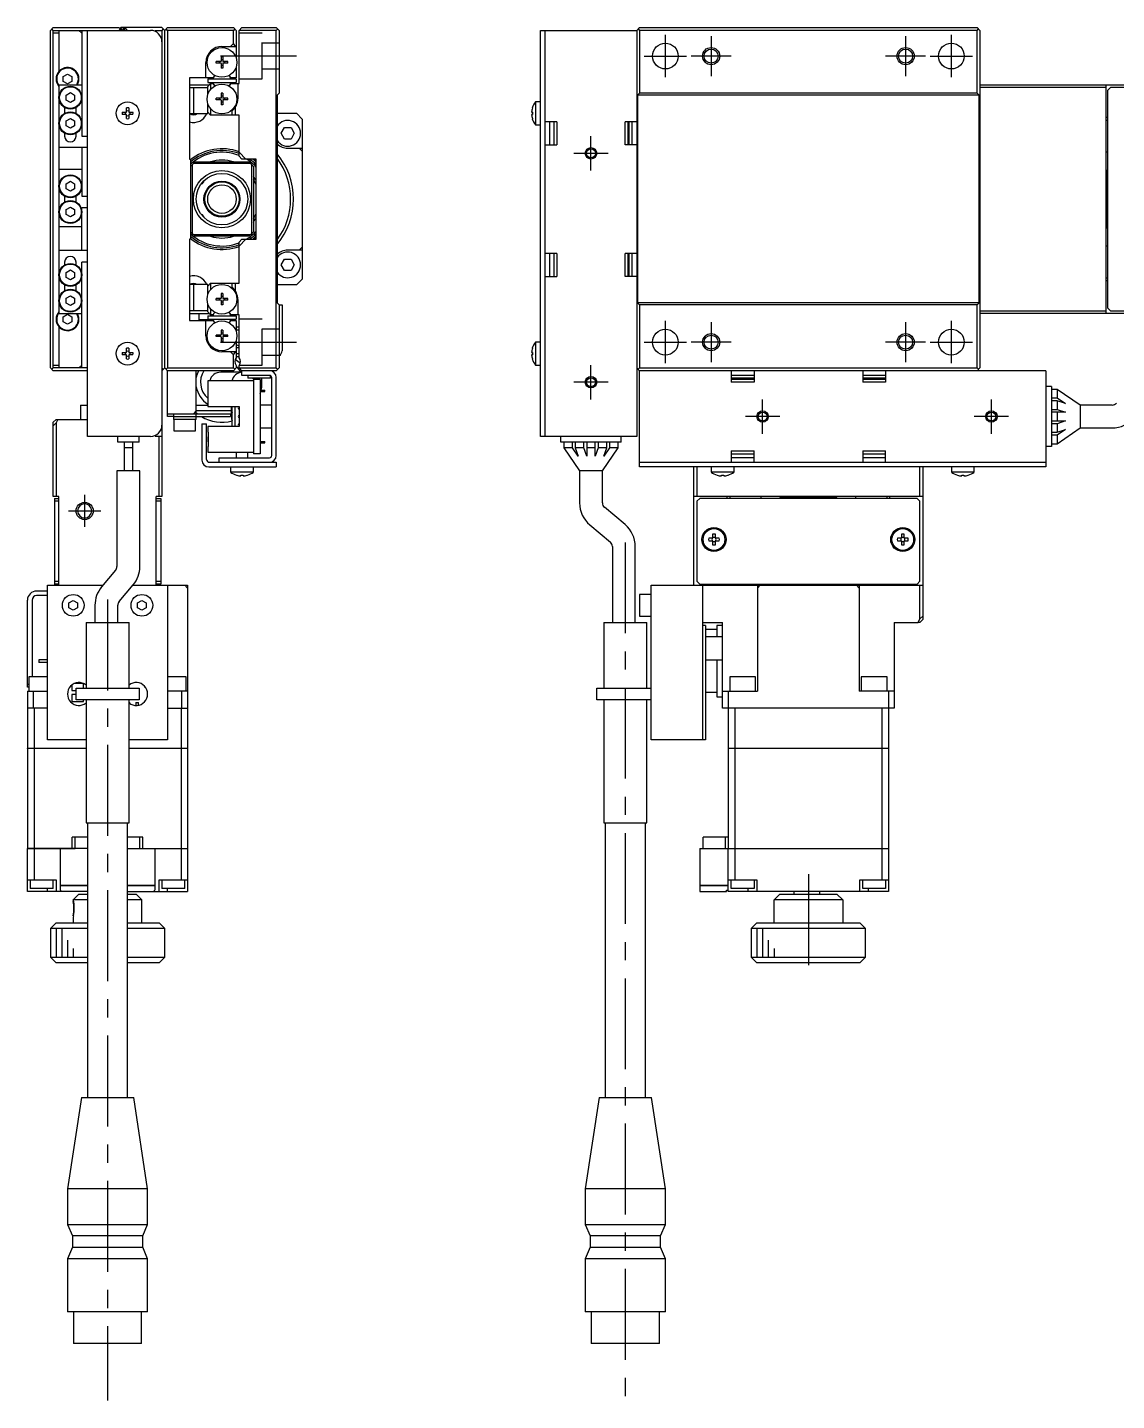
# Model space of a CAD drawing. Extents: x 0 to 729, y -8 to 401.
# Drawn here: x 385.6 to 576, y 80.5 to 320.5 of the extents above; entities that cross this region are included whole.
import ezdxf

# ---------------------------------------------------------------- set-up
doc = ezdxf.new("R2010")
doc.units = 0
doc.header["$LTSCALE"] = 0.5
doc.linetypes.add('CENTER', pattern=[50.8, 31.75, -6.35, 6.35, -6.35])
doc.linetypes.add('DASHED', pattern=[19.05, 12.7, -6.35])
for name, color, linetype in [('MSM_CENTER', 1, 'CENTER'), ('MSM_CONTINUOUS', 7, 'CONTINUOUS'), ('MSM_DASHED', 4, 'DASHED'), ('MSM_NARROW', 5, 'CONTINUOUS')]:
    doc.layers.add(name, color=color, linetype=linetype)

msp = doc.modelspace()

# ---------------------------------------------------------------- linework, layer by layer
at = {"layer": 'MSM_CENTER'}
for p, q in [((497.14, 311.81), (497.14, 319.21)), ((547.14, 311.81), (547.14, 319.21)), ((505.14, 319.01), (505.14, 312.01)), ((539.14, 319.01), (539.14, 312.01)), ((432.68, 315.51), (419.38, 315.51)), ((493.44, 315.51), (500.84, 315.51)), ((508.64, 315.51), (501.64, 315.51)), ((542.64, 315.51), (535.64, 315.51)), ((543.44, 315.51), (550.84, 315.51)), ((484.14, 295.51), (484.14, 301.51)), ((487.14, 298.51), (481.14, 298.51)), ((416.07, 293.26), (416.07, 293.26)), ((497.14, 261.81), (497.14, 269.21)), ((505.14, 269.01), (505.14, 262.01)), ((539.14, 269.01), (539.14, 262.01)), ((547.14, 261.81), (547.14, 269.21)), ((419.38, 265.51), (432.68, 265.51)), ((493.44, 265.51), (500.84, 265.51)), ((508.64, 265.51), (501.64, 265.51)), ((542.64, 265.51), (535.64, 265.51)), ((543.44, 265.51), (550.84, 265.51)), ((484.14, 255.51), (484.14, 261.51)), ((487.14, 258.51), (481.14, 258.51)), ((514.14, 249.51), (514.14, 255.51)), ((554.14, 249.51), (554.14, 255.51)), ((517.14, 252.51), (511.14, 252.51)), ((557.14, 252.51), (551.14, 252.51)), ((395.63, 233.21), (395.63, 238.81)), ((392.83, 236.01), (398.43, 236.01)), ((490.14, 230.51), (490.14, 80.51)), ((399.63, 220.51), (399.63, 80.51)), ((522.14, 172.51), (522.14, 154.51)), ((393.63, 168.01), (393.63, 168.01))]:
    msp.add_line(p, q, dxfattribs=at)
at = {"layer": 'MSM_CONTINUOUS'}
for p, q in [((390.13, 320.51), (389.63, 320.01)), ((389.63, 261.01), (389.63, 320.01)), ((390.13, 320.01), (389.88, 320.26)), ((390.13, 320.51), (401.63, 320.51)), ((390.13, 261.01), (390.13, 320.01)), ((390.13, 320.01), (407.13, 320.01)), ((391.13, 319.51), (390.13, 319.51)), ((391.13, 320.01), (391.13, 312.84)), ((394.63, 320.01), (395.13, 319.51)), ((395.13, 320.01), (395.13, 301.51)), ((396.13, 249.01), (396.13, 320.01)), ((401.63, 320.51), (402.13, 320.01)), ((401.88, 320.26), (401.63, 320.01)), ((401.73, 320.41), (401.93, 320.41)), ((401.83, 320.41), (401.93, 320.51)), ((409.13, 320.51), (401.93, 320.51)), ((402.23, 320.01), (402.23, 320.11)), ((402.4, 320.51), (402.4, 320.01)), ((403.13, 320.01), (402.63, 320.51)), ((402.63, 320.01), (402.63, 320.51)), ((407.93, 320.01), (409.13, 320.01)), ((409.13, 320.51), (409.63, 320.01)), ((409.38, 320.26), (409.13, 320.01)), ((409.13, 320.01), (409.13, 238.51)), ((409.63, 320.01), (410.13, 320.51)), ((409.63, 261.01), (409.63, 320.01)), ((410.13, 320.01), (409.88, 320.26)), ((410.13, 320.51), (421.63, 320.51)), ((410.13, 320.01), (410.13, 261.01)), ((421.63, 320.01), (410.13, 320.01)), ((421.63, 320.51), (422.13, 320.01)), ((421.88, 320.26), (421.63, 320.01)), ((421.63, 317.71), (421.63, 320.01)), ((422.13, 320.01), (422.13, 315.13)), ((422.63, 320.01), (423.13, 320.51)), ((422.63, 310.71), (422.63, 320.01)), ((429.13, 320.01), (422.63, 320.01)), ((423.13, 320.51), (429.13, 320.51)), ((429.13, 320.51), (429.63, 320.01)), ((429.38, 320.26), (429.13, 320.01)), ((429.13, 261.01), (429.13, 320.01)), ((429.63, 320.01), (429.63, 309.01)), ((475.34, 249.01), (475.34, 320.01)), ((475.34, 320.01), (492.14, 320.01)), ((476.14, 249.01), (476.14, 320.01)), ((492.64, 320.51), (492.14, 320.01)), ((492.14, 320.01), (492.14, 249.01)), ((492.39, 320.26), (492.64, 320.01)), ((492.64, 320.51), (551.64, 320.51)), ((492.64, 320.01), (492.64, 309.01)), ((551.64, 320.01), (492.64, 320.01)), ((552.14, 320.01), (551.64, 320.51)), ((551.64, 320.01), (551.89, 320.26)), ((551.64, 309.01), (551.64, 320.01)), ((552.14, 320.01), (552.14, 261.01)), ((419.63, 317.21), (422.13, 317.21)), ((421.63, 317.71), (421.13, 317.21)), ((421.98, 317.21), (421.63, 317.71)), ((416.83, 311.71), (416.83, 314.41)), ((419.42, 314.56), (418.63, 314.56)), ((418.63, 314.27), (418.63, 314.56)), ((419.16, 314.56), (419.16, 314.27)), ((419.77, 315.41), (419.48, 315.41)), ((419.48, 315.41), (419.48, 314.62)), ((419.77, 314.88), (419.48, 314.88)), ((419.77, 315.41), (419.77, 314.62)), ((420.63, 314.56), (419.83, 314.56)), ((420.1, 314.56), (420.1, 314.27)), ((420.63, 314.27), (420.63, 314.56)), ((391.88, 311.95), (392.63, 312.38)), ((392.63, 312.38), (393.38, 311.95)), ((418.25, 312.01), (418.08, 311.71)), ((419.42, 314.27), (418.63, 314.27)), ((419.48, 314.21), (419.48, 313.41)), ((419.48, 313.94), (419.77, 313.94)), ((419.77, 313.41), (419.48, 313.41)), ((419.77, 314.21), (419.77, 313.41)), ((420.63, 314.27), (419.83, 314.27)), ((421.18, 311.71), (421.01, 312.01)), ((422.13, 313.7), (422.13, 311.71)), ((391.13, 310.51), (391.13, 270.51)), ((391.13, 310.51), (395.13, 310.51)), ((391.88, 311.08), (391.88, 311.95)), ((392.63, 310.65), (391.88, 311.08)), ((393.38, 311.08), (392.63, 310.65)), ((393.38, 311.95), (393.38, 311.08)), ((418.08, 311.71), (413.93, 311.71)), ((413.93, 311.71), (413.93, 297.51)), ((413.93, 310.51), (417.43, 310.51)), ((417.13, 309.96), (413.93, 309.96)), ((414.63, 309.96), (414.63, 305.46)), ((417.13, 311.51), (417.13, 310.91)), ((417.13, 311.51), (422.13, 311.51)), ((417.13, 310.91), (422.13, 310.91)), ((417.13, 310.21), (417.63, 310.71)), ((417.13, 308.73), (417.13, 310.21)), ((417.63, 310.71), (417.63, 309.68)), ((417.63, 310.71), (418.08, 310.71)), ((418.21, 310.49), (418.08, 310.71)), ((418.19, 310.51), (418.2, 310.51)), ((421.18, 310.71), (421.05, 310.49)), ((421.05, 310.51), (421.06, 310.51)), ((422.13, 311.71), (421.18, 311.71)), ((421.18, 310.71), (422.63, 310.71)), ((422.13, 311.51), (422.13, 310.91)), ((422.4, 310.71), (422.4, 308.06)), ((552.14, 310.51), (595.64, 310.51)), ((574.14, 310.01), (552.14, 310.01)), ((574.14, 310.51), (574.14, 270.51)), ((574.94, 310.01), (574.44, 309.51)), ((588.94, 310.01), (574.94, 310.01)), ((392.38, 308.7), (393.13, 309.13)), ((392.38, 307.83), (392.38, 308.7)), ((393.13, 307.4), (392.38, 307.83)), ((393.13, 309.13), (393.88, 308.7)), ((393.88, 307.83), (393.13, 307.4)), ((393.88, 308.7), (393.88, 307.83)), ((417.13, 305.46), (417.13, 307.3)), ((419.42, 308.16), (418.63, 308.16)), ((418.63, 307.87), (418.63, 308.16)), ((419.42, 307.87), (418.63, 307.87)), ((419.16, 308.16), (419.16, 307.87)), ((419.77, 309.01), (419.48, 309.01)), ((419.48, 309.01), (419.48, 308.22)), ((419.77, 308.48), (419.48, 308.48)), ((419.48, 307.81), (419.48, 307.01)), ((419.48, 307.54), (419.77, 307.54)), ((419.77, 309.01), (419.77, 308.22)), ((419.77, 307.81), (419.77, 307.01)), ((420.63, 308.16), (419.83, 308.16)), ((420.63, 307.87), (419.83, 307.87)), ((420.1, 308.16), (420.1, 307.87)), ((420.63, 307.87), (420.63, 308.16)), ((429.63, 309.01), (429.28, 308.66)), ((429.28, 308.66), (429.28, 272.36)), ((474.45, 307.51), (474.45, 303.51)), ((475.34, 307.51), (474.45, 307.51)), ((492.64, 309.01), (492.29, 308.66)), ((492.29, 308.66), (492.29, 272.36)), ((551.99, 308.66), (492.29, 308.66)), ((551.64, 309.01), (492.64, 309.01)), ((551.99, 308.66), (551.64, 309.01)), ((551.99, 272.36), (551.99, 308.66)), ((574.44, 309.51), (574.44, 271.51)), ((392.13, 306.53), (392.13, 305.5)), ((394.13, 305.5), (394.13, 306.53)), ((402.2, 305.71), (402.93, 305.71)), ((402.93, 305.31), (402.2, 305.31)), ((402.93, 305.71), (402.93, 306.44)), ((402.93, 304.59), (402.93, 305.31)), ((403.33, 306.44), (403.33, 305.71)), ((403.33, 305.71), (404.06, 305.71)), ((404.06, 305.31), (403.33, 305.31)), ((403.33, 305.31), (403.33, 304.59)), ((413.93, 305.46), (417.13, 305.46)), ((417.63, 305.21), (417.13, 305.71)), ((417.63, 306.35), (417.63, 305.21)), ((422.63, 305.21), (417.63, 305.21)), ((419.77, 307.01), (419.48, 307.01)), ((421.43, 305.21), (421.43, 305.94)), ((421.93, 306.5), (421.93, 305.21)), ((422.63, 298.01), (422.63, 305.21)), ((429.28, 305.51), (432.63, 305.51)), ((433.63, 304.51), (432.63, 305.51)), ((473.76, 305.71), (473.89, 305.71)), ((473.89, 305.31), (473.76, 305.31)), ((473.89, 306.46), (473.89, 306.44)), ((473.89, 305.71), (473.89, 305.31)), ((392.38, 304.2), (393.13, 304.63)), ((392.38, 303.33), (392.38, 304.2)), ((393.13, 302.9), (392.38, 303.33)), ((393.13, 304.63), (393.88, 304.2)), ((393.88, 303.33), (393.13, 302.9)), ((393.88, 304.2), (393.88, 303.33)), ((429.97, 302.01), (430.55, 303.01)), ((430.55, 303.01), (431.71, 303.01)), ((431.71, 303.01), (432.28, 302.01)), ((433.63, 304.51), (433.63, 276.51)), ((473.89, 304.59), (473.89, 304.56)), ((474.45, 303.51), (475.34, 303.51)), ((478.14, 304.01), (476.14, 304.01)), ((476.94, 300.01), (476.94, 304.01)), ((477.64, 304.01), (477.64, 300.01)), ((478.14, 304.01), (478.14, 300.01)), ((490.14, 300.01), (490.14, 304.01)), ((492.14, 304.01), (490.14, 304.01)), ((490.64, 300.01), (490.64, 304.01)), ((490.84, 300.01), (490.84, 304.01)), ((491.34, 300.01), (491.34, 304.01)), ((574.44, 304.76), (574.14, 304.76)), ((574.44, 304.26), (574.14, 304.26)), ((392.13, 302.03), (392.13, 301.51)), ((394.13, 301.51), (394.13, 302.03)), ((395.13, 301.51), (396.13, 301.51)), ((430.55, 301.01), (429.97, 302.01)), ((431.71, 301.01), (430.55, 301.01)), ((432.28, 302.01), (431.71, 301.01)), ((476.14, 300.01), (478.14, 300.01)), ((492.14, 300.01), (490.14, 300.01)), ((396.13, 299.51), (391.13, 299.51)), ((395.13, 299.51), (395.13, 291.01)), ((422.63, 298.72), (423.83, 297.51)), ((423.13, 297.51), (422.63, 298.01)), ((431.13, 299.41), (433.63, 299.41)), ((433.13, 299.41), (433.63, 298.91)), ((574.14, 298.76), (574.44, 298.76)), ((395.13, 295.71), (391.13, 295.71)), ((413.93, 297.51), (414.13, 297.51)), ((414.13, 297.51), (414.13, 283.51)), ((414.13, 296.21), (414.43, 296.51)), ((414.63, 296.71), (414.43, 296.51)), ((414.43, 296.51), (414.43, 284.51)), ((414.63, 296.71), (414.93, 297.01)), ((424.63, 296.71), (414.63, 296.71)), ((414.93, 297.01), (424.33, 297.01)), ((425.63, 297.51), (423.13, 297.51)), ((424.33, 297.01), (424.63, 296.71)), ((424.83, 296.51), (424.63, 296.71)), ((424.83, 284.51), (424.83, 296.51)), ((424.83, 296.51), (425.13, 296.21)), ((425.13, 296.21), (425.13, 284.81)), ((425.63, 283.51), (425.63, 297.51)), ((574.34, 295.51), (574.14, 295.31)), ((574.34, 295.51), (574.34, 285.51)), ((574.44, 295.51), (574.34, 295.51)), ((392.38, 293.2), (393.13, 293.63)), ((392.38, 292.33), (392.38, 293.2)), ((393.13, 293.63), (393.88, 293.2)), ((393.88, 293.2), (393.88, 292.33)), ((416.07, 293.26), (416.07, 293.26)), ((416.07, 293.26), (416.2, 293.26)), ((416.2, 293.26), (416.43, 293.49)), ((416.2, 293.26), (416.2, 293.43)), ((416.43, 293.68), (416.43, 293.49)), ((392.13, 291.03), (392.13, 290)), ((393.13, 291.9), (392.38, 292.33)), ((393.88, 292.33), (393.13, 291.9)), ((394.13, 290), (394.13, 291.03)), ((395.13, 291.01), (396.13, 291.01)), ((392.38, 288.7), (393.13, 289.13)), ((392.38, 287.83), (392.38, 288.7)), ((393.13, 289.13), (393.88, 288.7)), ((393.88, 288.7), (393.88, 287.83)), ((395.13, 281.51), (395.13, 289.01)), ((396.13, 289.01), (395.13, 289.01)), ((391.13, 285.71), (395.13, 285.71)), ((393.13, 287.4), (392.38, 287.83)), ((393.88, 287.83), (393.13, 287.4)), ((416.2, 287.76), (416.07, 287.76)), ((416.2, 287.6), (416.2, 287.76)), ((416.43, 287.54), (416.2, 287.76)), ((416.43, 287.54), (416.43, 287.35)), ((574.14, 285.71), (574.34, 285.51)), ((414.13, 283.51), (413.93, 283.51)), ((413.93, 283.51), (413.93, 269.31)), ((414.43, 284.51), (414.13, 284.81)), ((414.43, 284.51), (414.63, 284.31)), ((414.93, 284.01), (414.63, 284.31)), ((414.63, 284.31), (424.63, 284.31)), ((424.33, 284.01), (414.93, 284.01)), ((423.83, 283.51), (422.63, 282.31)), ((422.63, 283.01), (423.13, 283.51)), ((423.13, 283.51), (425.63, 283.51)), ((424.63, 284.31), (424.33, 284.01)), ((424.63, 284.31), (424.83, 284.51)), ((425.13, 284.81), (424.83, 284.51)), ((574.34, 285.51), (574.44, 285.51)), ((396.13, 281.51), (391.13, 281.51)), ((422.63, 275.81), (422.63, 283.01)), ((433.63, 281.61), (431.13, 281.61)), ((433.63, 282.11), (433.13, 281.61)), ((478.14, 281.01), (476.14, 281.01)), ((476.94, 277.01), (476.94, 281.01)), ((477.64, 281.01), (477.64, 277.01)), ((478.14, 281.01), (478.14, 277.01)), ((492.14, 281.01), (490.14, 281.01)), ((490.14, 277.01), (490.14, 281.01)), ((490.64, 277.01), (490.64, 281.01)), ((490.84, 277.01), (490.84, 281.01)), ((491.34, 277.01), (491.34, 281.01)), ((574.44, 282.26), (574.14, 282.26)), ((392.13, 279.51), (392.13, 279)), ((394.13, 279), (394.13, 279.51)), ((395.13, 261.01), (395.13, 279.51)), ((396.13, 279.51), (395.13, 279.51)), ((429.97, 279.01), (430.55, 280.01)), ((430.55, 278.01), (429.97, 279.01)), ((430.55, 280.01), (431.71, 280.01)), ((431.71, 280.01), (432.28, 279.01)), ((432.28, 279.01), (431.71, 278.01)), ((392.38, 277.7), (393.13, 278.13)), ((392.38, 276.83), (392.38, 277.7)), ((393.13, 276.4), (392.38, 276.83)), ((393.13, 278.13), (393.88, 277.7)), ((393.88, 276.83), (393.13, 276.4)), ((393.88, 277.7), (393.88, 276.83)), ((431.71, 278.01), (430.55, 278.01)), ((432.63, 275.51), (433.63, 276.51)), ((476.14, 277.01), (478.14, 277.01)), ((492.14, 277.01), (490.14, 277.01)), ((574.14, 276.76), (574.44, 276.76)), ((574.14, 276.26), (574.44, 276.26)), ((392.13, 275.53), (392.13, 274.5)), ((392.38, 273.2), (393.13, 273.63)), ((393.13, 273.63), (393.88, 273.2)), ((394.13, 274.5), (394.13, 275.53)), ((417.13, 275.56), (413.93, 275.56)), ((414.63, 275.56), (414.63, 271.06)), ((417.13, 275.31), (417.63, 275.81)), ((417.13, 273.73), (417.13, 275.56)), ((417.63, 275.81), (417.63, 274.68)), ((417.63, 275.81), (422.63, 275.81)), ((419.77, 274.01), (419.48, 274.01)), ((419.48, 274.01), (419.48, 273.22)), ((419.77, 274.01), (419.77, 273.22)), ((421.43, 275.09), (421.43, 275.81)), ((421.93, 275.81), (421.93, 274.53)), ((432.63, 275.51), (429.28, 275.51)), ((392.38, 272.33), (392.38, 273.2)), ((393.13, 271.9), (392.38, 272.33)), ((393.88, 272.33), (393.13, 271.9)), ((393.88, 273.2), (393.88, 272.33)), ((417.13, 270.81), (417.13, 272.3)), ((417.63, 271.35), (417.63, 270.31)), ((419.42, 273.16), (418.63, 273.16)), ((418.63, 272.87), (418.63, 273.16)), ((419.42, 272.87), (418.63, 272.87)), ((419.16, 273.16), (419.16, 272.87)), ((419.77, 273.48), (419.48, 273.48)), ((419.48, 272.81), (419.48, 272.01)), ((419.48, 272.54), (419.77, 272.54)), ((419.77, 272.01), (419.48, 272.01)), ((419.77, 272.81), (419.77, 272.01)), ((420.63, 273.16), (419.83, 273.16)), ((420.63, 272.87), (419.83, 272.87)), ((420.1, 273.16), (420.1, 272.87)), ((420.63, 272.87), (420.63, 273.16)), ((422.4, 272.97), (422.4, 270.31)), ((429.28, 272.36), (429.63, 272.01)), ((429.63, 272.01), (430.13, 272.01)), ((429.63, 272.01), (429.63, 261.01)), ((430.13, 272.01), (430.13, 264.01)), ((492.29, 272.36), (492.64, 272.01)), ((551.99, 272.36), (492.29, 272.36)), ((492.64, 272.01), (492.64, 261.01)), ((551.64, 272.01), (492.64, 272.01)), ((551.64, 272.01), (551.99, 272.36)), ((551.64, 261.01), (551.64, 272.01)), ((574.44, 271.51), (574.94, 271.01)), ((391.13, 270.51), (395.13, 270.51)), ((391.88, 269.95), (392.63, 270.38)), ((391.88, 269.08), (391.88, 269.95)), ((392.63, 268.65), (391.88, 269.08)), ((392.63, 270.38), (393.38, 269.95)), ((393.38, 269.08), (392.63, 268.65)), ((393.38, 269.95), (393.38, 269.08)), ((413.93, 271.06), (417.13, 271.06)), ((413.93, 270.51), (417.43, 270.51)), ((413.93, 269.31), (418.08, 269.31)), ((415.63, 269.31), (415.63, 270.51)), ((417.2, 269.43), (415.63, 269.43)), ((416.83, 266.61), (416.83, 269.31)), ((417.63, 270.31), (417.13, 270.81)), ((417.13, 270.11), (417.13, 269.51)), ((417.13, 270.11), (422.13, 270.11)), ((417.13, 269.51), (422.13, 269.51)), ((417.33, 269.51), (417.27, 269.46)), ((417.63, 270.32), (417.63, 270.11)), ((418.08, 270.31), (417.63, 270.31)), ((418.08, 270.31), (418.21, 270.54)), ((418.08, 269.31), (418.25, 269.02)), ((418.19, 270.51), (418.2, 270.51)), ((421.01, 269.02), (421.18, 269.31)), ((421.05, 270.54), (421.18, 270.31)), ((421.05, 270.51), (421.05, 270.51)), ((421.05, 270.51), (421.06, 270.51)), ((421.05, 269.12), (421.05, 269.1)), ((422.63, 270.31), (421.18, 270.31)), ((421.18, 269.31), (422.13, 269.31)), ((421.55, 270.11), (421.55, 270.31)), ((421.55, 269.31), (421.55, 269.51)), ((422.13, 270.11), (422.13, 269.51)), ((422.13, 269.31), (422.13, 267.33)), ((422.63, 262.78), (422.63, 270.31)), ((552.14, 271.01), (574.14, 271.01)), ((589.64, 270.51), (552.14, 270.51)), ((574.94, 271.01), (588.94, 271.01)), ((391.13, 268.19), (391.13, 261.01)), ((419.42, 266.76), (418.63, 266.76)), ((418.63, 266.47), (418.63, 266.76)), ((419.42, 266.47), (418.63, 266.47)), ((419.16, 266.76), (419.16, 266.47)), ((419.77, 267.61), (419.48, 267.61)), ((419.48, 267.61), (419.48, 266.82)), ((419.77, 267.08), (419.48, 267.08)), ((419.48, 266.41), (419.48, 265.61)), ((419.77, 267.61), (419.77, 266.82)), ((419.77, 266.41), (419.77, 265.61)), ((420.63, 266.76), (419.83, 266.76)), ((420.63, 266.47), (419.83, 266.47)), ((420.1, 266.76), (420.1, 266.47)), ((420.63, 266.47), (420.63, 266.76)), ((422.63, 268.11), (422.13, 268.11)), ((422.63, 267.61), (422.13, 267.61)), ((402.93, 263.71), (402.93, 264.44)), ((403.33, 264.44), (403.33, 263.71)), ((419.48, 266.14), (419.77, 266.14)), ((419.77, 265.61), (419.48, 265.61)), ((422.13, 265.9), (422.13, 262.78)), ((422.63, 264.51), (422.13, 264.51)), ((473.89, 264.46), (473.89, 264.44)), ((474.45, 265.51), (474.45, 261.51)), ((475.34, 265.51), (474.45, 265.51)), ((402.2, 263.71), (402.93, 263.71)), ((402.93, 263.31), (402.2, 263.31)), ((402.93, 262.59), (402.93, 263.31)), ((403.33, 263.71), (404.06, 263.71)), ((404.06, 263.31), (403.33, 263.31)), ((403.33, 263.31), (403.33, 262.59)), ((422.13, 263.81), (419.63, 263.81)), ((421.13, 263.81), (421.63, 263.31)), ((421.63, 263.31), (421.98, 263.81)), ((421.63, 261.01), (421.63, 263.31)), ((422.13, 263.51), (422.63, 263.51)), ((422.13, 263.01), (422.63, 263.01)), ((473.76, 263.71), (473.89, 263.71)), ((473.89, 263.31), (473.76, 263.31)), ((473.89, 263.71), (473.89, 263.31)), ((473.89, 262.59), (473.89, 262.56)), ((389.63, 261.01), (390.13, 260.51)), ((389.88, 260.76), (390.13, 261.01)), ((390.13, 261.51), (391.13, 261.51)), ((396.13, 261.01), (390.13, 261.01)), ((396.13, 260.51), (390.13, 260.51)), ((395.13, 261.51), (394.63, 261.01)), ((409.63, 261.01), (409.13, 260.51)), ((409.13, 261.01), (409.38, 260.76)), ((410.13, 260.51), (409.63, 261.01)), ((409.88, 260.76), (410.13, 261.01)), ((410.13, 261.01), (421.63, 261.01)), ((421.63, 260.51), (410.13, 260.51)), ((410.13, 252.51), (410.13, 260.51)), ((415.13, 252.01), (415.13, 260.51)), ((423.13, 260.26), (419.42, 260.26)), ((422.13, 261.01), (421.63, 260.51)), ((421.63, 261.01), (421.88, 260.76)), ((422.13, 261.45), (422.13, 261.01)), ((422.63, 261.01), (422.63, 261.45)), ((422.63, 261.01), (429.13, 261.01)), ((423.13, 260.51), (422.63, 261.01)), ((423.13, 259.71), (423.13, 260.51)), ((429.13, 260.51), (423.13, 260.51)), ((427.93, 259.71), (423.13, 259.71)), ((424.13, 259.71), (424.13, 259.21)), ((428.13, 259.21), (424.13, 259.21)), ((425.13, 259.02), (425.13, 259.21)), ((428.13, 259.21), (428.13, 259.66)), ((428.33, 245.71), (428.33, 259.31)), ((429.13, 261.01), (429.38, 260.76)), ((429.63, 261.01), (429.13, 260.51)), ((429.13, 245.71), (429.13, 259.31)), ((474.45, 261.51), (475.34, 261.51)), ((492.14, 261.01), (492.64, 260.51)), ((492.64, 261.01), (492.39, 260.76)), ((492.64, 261.01), (551.64, 261.01)), ((492.64, 243.71), (492.64, 260.51)), ((563.64, 260.51), (492.64, 260.51)), ((508.64, 260.51), (508.64, 258.51)), ((512.64, 259.71), (508.64, 259.71)), ((512.64, 259.21), (508.64, 259.21)), ((512.64, 260.51), (512.64, 258.51)), ((531.64, 260.51), (531.64, 258.51)), ((535.64, 259.71), (531.64, 259.71)), ((535.64, 259.21), (531.64, 259.21)), ((535.64, 260.51), (535.64, 258.51)), ((551.89, 260.76), (551.64, 261.01)), ((551.64, 260.51), (552.14, 261.01)), ((563.64, 260.51), (563.64, 243.71)), ((425.13, 258.76), (417.13, 258.76)), ((417.13, 258.76), (417.13, 254.26)), ((426.33, 259.01), (425.13, 259.01)), ((425.13, 259.01), (425.13, 246.01)), ((426.33, 259.01), (426.33, 246.01)), ((426.33, 257.14), (427.13, 257.14)), ((426.33, 256.89), (427.13, 256.89)), ((427.13, 256.89), (427.13, 257.14)), ((512.64, 259.01), (508.64, 259.01)), ((512.64, 258.51), (508.64, 258.51)), ((535.64, 259.01), (531.64, 259.01)), ((535.64, 258.51), (531.64, 258.51)), ((564.64, 257.76), (563.64, 257.76)), ((564.64, 257.76), (564.64, 247.26)), ((565.64, 257.26), (564.64, 257.26)), ((565.64, 257.26), (565.64, 255.76)), ((569.64, 254.51), (565.64, 257.26)), ((394.88, 254.51), (396.13, 254.51)), ((394.88, 254.51), (394.88, 252.01)), ((415.13, 254.51), (417.13, 254.51)), ((428.33, 254.51), (426.33, 254.51)), ((564.64, 255.76), (565.64, 255.76)), ((565.64, 255.26), (564.64, 255.26)), ((565.64, 255.76), (567.1, 254.76)), ((565.64, 255.26), (565.64, 253.76)), ((567.1, 254.76), (565.64, 255.26)), ((569.64, 254.51), (569.64, 250.51)), ((575.24, 254.51), (569.64, 254.51)), ((390.13, 251.51), (390.63, 252.01)), ((390.93, 252.01), (390.63, 251.4)), ((390.63, 252.01), (396.13, 252.01)), ((410.13, 253.01), (421.13, 253.01)), ((411.13, 252.51), (410.13, 252.51)), ((411.13, 253.01), (411.13, 252.01)), ((411.13, 252.51), (421.13, 252.51)), ((415.13, 252.01), (411.13, 252.01)), ((411.23, 252.01), (411.23, 250.01)), ((415.13, 253.51), (414.63, 253.01)), ((415.03, 250.01), (415.03, 252.01)), ((421.28, 253.51), (415.13, 253.51)), ((417.13, 254.26), (422.63, 254.26)), ((421.13, 253.01), (421.13, 252.51)), ((421.28, 252.51), (421.28, 254.26)), ((421.43, 250.76), (421.43, 254.26)), ((421.93, 250.76), (421.93, 254.26)), ((422.63, 254.26), (422.63, 250.76)), ((564.64, 253.76), (565.64, 253.76)), ((567.1, 253.26), (564.64, 253.26)), ((565.64, 253.76), (567.1, 253.26)), ((565.64, 253.26), (565.64, 251.76)), ((390.13, 238.51), (390.13, 251.51)), ((390.63, 251.4), (390.13, 250.9)), ((390.63, 251.4), (390.63, 238.51)), ((411.23, 250.01), (415.03, 250.01)), ((416.13, 251.21), (416.13, 244.91)), ((416.13, 251.21), (416.93, 251.21)), ((416.93, 245.01), (416.93, 251.21)), ((417.13, 250.76), (417.13, 249.76)), ((422.63, 250.76), (417.13, 250.76)), ((417.13, 249.76), (417.23, 249.76)), ((417.23, 249.76), (417.23, 247.26)), ((426.33, 250.51), (428.33, 250.51)), ((564.64, 251.76), (567.1, 251.76)), ((565.64, 251.26), (564.64, 251.26)), ((564.64, 249.76), (565.64, 249.76)), ((567.1, 251.76), (565.64, 251.26)), ((565.64, 251.26), (565.64, 249.76)), ((565.64, 247.76), (569.64, 250.51)), ((567.1, 250.26), (565.64, 249.26)), ((565.64, 249.76), (567.1, 250.26)), ((569.64, 250.51), (575.24, 250.51)), ((407.13, 249.01), (396.13, 249.01)), ((401.43, 248.01), (401.43, 249.01)), ((405.13, 248.01), (401.43, 248.01)), ((402.53, 248.01), (402.53, 243.01)), ((404.03, 243.01), (404.03, 248.01)), ((405.13, 248.01), (405.13, 249.01)), ((409.13, 249.01), (407.93, 249.01)), ((408.63, 238.51), (408.63, 249.01)), ((417.23, 248.96), (417.13, 248.96)), ((417.13, 248.96), (417.13, 248.06)), ((417.23, 248.59), (417.13, 248.59)), ((417.23, 248.44), (417.13, 248.44)), ((417.23, 248.06), (417.13, 248.06)), ((417.13, 247.26), (417.23, 247.26)), ((417.13, 247.26), (417.13, 246.26)), ((426.33, 248.14), (427.13, 248.14)), ((426.33, 247.89), (427.13, 247.89)), ((427.13, 247.89), (427.13, 248.14)), ((492.14, 249.01), (475.34, 249.01)), ((478.89, 248.01), (478.89, 249.01)), ((489.39, 248.01), (478.89, 248.01)), ((479.39, 248.01), (479.39, 247.01)), ((480.89, 247.01), (480.89, 248.01)), ((481.39, 248.01), (481.39, 247.01)), ((482.89, 247.01), (482.89, 248.01)), ((483.39, 248.01), (483.39, 245.56)), ((484.89, 245.56), (484.89, 248.01)), ((485.39, 248.01), (485.39, 247.01)), ((486.89, 247.01), (486.89, 248.01)), ((487.39, 248.01), (487.39, 247.01)), ((488.89, 247.01), (488.89, 248.01)), ((489.39, 248.01), (489.39, 249.01)), ((564.64, 247.26), (563.64, 247.26)), ((565.64, 249.26), (564.64, 249.26)), ((564.64, 247.76), (565.64, 247.76)), ((565.64, 249.26), (565.64, 247.76)), ((404.03, 247.01), (402.53, 247.01)), ((417.13, 246.26), (425.13, 246.26)), ((419.13, 244.51), (419.13, 245.31)), ((419.13, 245.31), (427.93, 245.31)), ((422.13, 246.26), (422.13, 245.31)), ((424.13, 245.31), (424.13, 246.26)), ((426.33, 246.01), (425.13, 246.01)), ((480.89, 247.01), (479.39, 247.01)), ((479.39, 247.01), (482.14, 243.01)), ((481.89, 245.56), (480.89, 247.01)), ((482.89, 247.01), (481.39, 247.01)), ((481.39, 247.01), (481.89, 245.56)), ((483.39, 245.56), (482.89, 247.01)), ((484.89, 247.01), (483.39, 247.01)), ((485.39, 247.01), (484.89, 245.56)), ((486.89, 247.01), (485.39, 247.01)), ((486.14, 243.01), (488.89, 247.01)), ((486.39, 245.56), (486.89, 247.01)), ((487.39, 247.01), (486.39, 245.56)), ((488.89, 247.01), (487.39, 247.01)), ((508.64, 246.51), (512.64, 246.51)), ((508.64, 246.51), (508.64, 244.51)), ((508.64, 246.01), (512.64, 246.01)), ((512.64, 245.31), (508.64, 245.31)), ((512.64, 244.51), (512.64, 246.51)), ((531.64, 246.51), (535.64, 246.51)), ((531.64, 246.51), (531.64, 244.51)), ((531.64, 246.01), (535.64, 246.01)), ((535.64, 245.31), (531.64, 245.31)), ((535.64, 244.51), (535.64, 246.51)), ((405.28, 243.01), (401.28, 243.01)), ((401.28, 243.01), (401.28, 226.29)), ((405.28, 226.29), (405.28, 243.01)), ((417.33, 243.71), (429.13, 243.71)), ((417.43, 244.51), (429.13, 244.51)), ((421.13, 243.71), (421.13, 242.82)), ((421.13, 242.82), (425.13, 242.82)), ((425.13, 242.82), (425.13, 243.71)), ((429.13, 244.51), (429.13, 243.71)), ((486.14, 243.01), (482.14, 243.01)), ((482.14, 243.01), (482.14, 237.41)), ((486.14, 237.41), (486.14, 243.01)), ((492.64, 244.51), (563.64, 244.51)), ((563.64, 243.71), (492.64, 243.71)), ((502.14, 223.01), (502.14, 243.71)), ((502.64, 243.71), (502.64, 238.51)), ((505.14, 243.71), (505.14, 242.82)), ((505.14, 242.82), (509.14, 242.82)), ((509.14, 242.82), (509.14, 243.71)), ((541.64, 238.51), (541.64, 243.71)), ((542.14, 243.71), (542.14, 217.01)), ((547.14, 243.71), (547.14, 242.82)), ((547.14, 242.82), (551.14, 242.82)), ((551.14, 242.82), (551.14, 243.71)), ((422.18, 242.26), (422.2, 242.26)), ((422.93, 242.26), (423.33, 242.26)), ((422.93, 242.13), (422.93, 242.26)), ((423.33, 242.26), (423.33, 242.13)), ((424.06, 242.26), (424.08, 242.26)), ((506.19, 242.26), (506.21, 242.26)), ((506.94, 242.26), (507.34, 242.26)), ((506.94, 242.13), (506.94, 242.26)), ((507.34, 242.26), (507.34, 242.13)), ((508.07, 242.26), (508.09, 242.26)), ((548.19, 242.26), (548.21, 242.26)), ((548.94, 242.26), (549.34, 242.26)), ((548.94, 242.13), (548.94, 242.26)), ((549.34, 242.26), (549.34, 242.13)), ((550.07, 242.26), (550.09, 242.26)), ((391.13, 238.51), (390.13, 238.51)), ((390.33, 238.21), (391.13, 238.21)), ((390.33, 238.21), (390.33, 223.01)), ((391.13, 237.71), (390.33, 237.71)), ((391.13, 223.01), (391.13, 238.51)), ((409.13, 238.51), (408.13, 238.51)), ((408.13, 223.01), (408.13, 238.51)), ((408.13, 238.21), (408.93, 238.21)), ((408.93, 237.71), (408.13, 237.71)), ((408.93, 238.21), (408.93, 223.21)), ((542.14, 238.51), (502.14, 238.51)), ((503.14, 238.21), (502.64, 237.71)), ((502.64, 237.71), (502.64, 223.71)), ((541.14, 238.21), (503.14, 238.21)), ((507.89, 238.51), (507.89, 238.21)), ((508.39, 238.51), (508.39, 238.21)), ((513.89, 238.21), (513.89, 238.51)), ((517.34, 238.51), (517.14, 238.31)), ((527.14, 238.31), (517.14, 238.31)), ((517.14, 238.31), (517.14, 238.21)), ((527.14, 238.31), (526.94, 238.51)), ((527.14, 238.21), (527.14, 238.31)), ((530.39, 238.51), (530.39, 238.21)), ((535.89, 238.21), (535.89, 238.51)), ((536.39, 238.21), (536.39, 238.51)), ((541.64, 237.71), (541.14, 238.21)), ((541.64, 223.71), (541.64, 237.71)), ((490.1, 233.63), (486.5, 236.65)), ((483.93, 233.58), (487.53, 230.56)), ((505.4, 231.25), (504.72, 231.25)), ((504.72, 230.77), (505.4, 230.77)), ((505.4, 231.93), (505.4, 231.25)), ((505.4, 230.77), (505.4, 230.1)), ((505.88, 231.25), (505.88, 231.93)), ((506.56, 231.25), (505.88, 231.25)), ((505.88, 230.1), (505.88, 230.77)), ((505.88, 230.77), (506.56, 230.77)), ((538.4, 231.25), (537.72, 231.25)), ((537.72, 230.77), (538.4, 230.77)), ((538.4, 231.93), (538.4, 231.25)), ((538.4, 230.77), (538.4, 230.1)), ((538.88, 231.25), (538.88, 231.93)), ((539.56, 231.25), (538.88, 231.25)), ((538.88, 230.1), (538.88, 230.77)), ((538.88, 230.77), (539.56, 230.77)), ((487.89, 229.79), (487.89, 216.51)), ((491.89, 216.51), (491.89, 229.79)), ((401.04, 225.64), (398.59, 222.72)), ((390.33, 223.71), (391.13, 223.71)), ((391.13, 223.21), (390.33, 223.21)), ((408.13, 223.71), (408.93, 223.71)), ((408.93, 223.21), (408.13, 223.21)), ((502.64, 223.71), (503.14, 223.21)), ((503.14, 223.21), (541.14, 223.21)), ((507.89, 223.21), (507.89, 223.01)), ((512.14, 223.21), (512.14, 223.01)), ((513.14, 223.21), (513.14, 223.01)), ((514.64, 223.21), (514.64, 223.01)), ((529.64, 223.01), (529.64, 223.21)), ((531.14, 223.21), (531.14, 223.01)), ((532.14, 223.01), (532.14, 223.21)), ((536.39, 223.01), (536.39, 223.21)), ((541.14, 223.21), (541.64, 223.71)), ((389.13, 222.01), (387.23, 222.01)), ((389.13, 221.21), (387.23, 221.21)), ((389.13, 196.01), (389.13, 223.01)), ((389.13, 223.01), (398.84, 223.01)), ((401.65, 220.15), (404.11, 223.07)), ((404.06, 223.01), (413.63, 223.01)), ((410.13, 223.01), (410.13, 196.01)), ((413.13, 223.01), (413.63, 222.51)), ((413.63, 223.01), (413.63, 194.52)), ((492.64, 221.41), (492.64, 217.61)), ((494.64, 221.41), (492.64, 221.41)), ((494.64, 196.01), (494.64, 223.01)), ((494.64, 223.01), (542.14, 223.01)), ((503.64, 223.01), (503.64, 196.01)), ((513.24, 223.01), (513.24, 204.51)), ((513.24, 222.51), (513.74, 223.01)), ((530.54, 223.01), (531.04, 222.51)), ((531.04, 223.01), (531.04, 204.51)), ((541.64, 217.13), (541.64, 223.01)), ((385.63, 205.21), (385.63, 220.41)), ((386.43, 220.41), (386.43, 207.01)), ((392.88, 219.95), (393.63, 220.38)), ((392.88, 219.08), (392.88, 219.95)), ((393.63, 218.65), (392.88, 219.08)), ((393.63, 220.38), (394.38, 219.95)), ((394.38, 219.08), (393.63, 218.65)), ((394.38, 219.95), (394.38, 219.08)), ((397.42, 219.51), (397.42, 216.51)), ((401.42, 216.51), (401.42, 219.51)), ((404.88, 219.95), (405.63, 220.38)), ((404.88, 219.08), (404.88, 219.95)), ((405.63, 218.65), (404.88, 219.08)), ((405.63, 220.38), (406.38, 219.95)), ((406.38, 219.08), (405.63, 218.65)), ((406.38, 219.95), (406.38, 219.08)), ((395.88, 216.51), (403.38, 216.51)), ((395.88, 216.51), (395.88, 205.01)), ((403.38, 205.01), (403.38, 216.51)), ((486.39, 216.51), (493.89, 216.51)), ((486.39, 216.51), (486.39, 205.01)), ((492.64, 217.61), (494.64, 217.61)), ((493.89, 205.01), (493.89, 216.51)), ((503.64, 216.51), (507.14, 216.51)), ((504.14, 216.01), (503.64, 216.01)), ((504.14, 216.01), (504.14, 196.01)), ((506.14, 216.01), (506.14, 214.01)), ((507.14, 216.01), (506.14, 216.01)), ((507.14, 201.51), (507.14, 216.51)), ((537.14, 216.51), (537.14, 201.51)), ((537.14, 216.51), (541.34, 216.51)), ((541.34, 216.51), (541.64, 217.13)), ((541.64, 216.51), (541.34, 216.51)), ((541.64, 217.13), (542.14, 217.63)), ((542.14, 217.01), (541.64, 216.51)), ((506.14, 215.26), (504.14, 215.26)), ((507.14, 214.01), (504.14, 214.01)), ((389.13, 210.01), (387.63, 210.01)), ((387.63, 210.01), (387.63, 209.51)), ((389.13, 209.51), (387.63, 209.51)), ((504.14, 210.01), (507.14, 210.01)), ((506.14, 210.01), (506.14, 203.51)), ((389.13, 207.01), (385.88, 207.01)), ((385.88, 207.01), (385.88, 204.51)), ((413.38, 207.01), (410.13, 207.01)), ((413.38, 204.51), (413.38, 207.01)), ((512.89, 207.01), (508.39, 207.01)), ((508.39, 207.01), (508.39, 204.51)), ((512.89, 204.51), (512.89, 207.01)), ((535.89, 207.01), (531.39, 207.01)), ((531.39, 207.01), (531.39, 204.51)), ((535.89, 204.51), (535.89, 207.01)), ((385.63, 205.71), (385.88, 205.71)), ((385.88, 205.21), (385.63, 205.21)), ((385.63, 204.51), (389.13, 204.51)), ((385.63, 204.51), (385.63, 194.52)), ((386.63, 204.51), (386.63, 201.51)), ((393.41, 205.6), (393.41, 204.6)), ((393.41, 204.6), (394.13, 204.6)), ((395.41, 205.85), (393.83, 205.85)), ((394.13, 203.01), (394.13, 205.01)), ((394.13, 205.01), (405.13, 205.01)), ((395.41, 205.01), (395.41, 205.85)), ((405.13, 205.01), (405.13, 203.01)), ((413.63, 204.51), (410.13, 204.51)), ((412.63, 201.51), (412.63, 204.51)), ((485.14, 203.01), (485.14, 205.01)), ((485.14, 205.01), (494.64, 205.01)), ((506.14, 204.26), (504.14, 204.26)), ((507.14, 204.51), (513.24, 204.51)), ((508.14, 204.51), (508.14, 194.52)), ((537.14, 204.51), (531.04, 204.51)), ((536.14, 204.51), (536.14, 194.52)), ((394.13, 203.94), (393.41, 203.94)), ((393.41, 203.94), (393.41, 202.69)), ((393.41, 202.69), (395.41, 202.69)), ((405.13, 203.01), (394.13, 203.01)), ((395.41, 202.69), (395.41, 203.01)), ((395.88, 203.01), (395.88, 181.51)), ((403.38, 181.51), (403.38, 203.01)), ((403.38, 202.51), (403.55, 202.51)), ((403.55, 202.33), (403.55, 202.51)), ((404.55, 202.51), (405.05, 202.51)), ((404.55, 202.51), (404.55, 202.02)), ((405.05, 202.06), (405.05, 202.51)), ((494.64, 203.01), (485.14, 203.01)), ((486.39, 203.01), (486.39, 181.51)), ((493.89, 181.51), (493.89, 203.01)), ((506.14, 203.51), (507.14, 203.51)), ((389.13, 201.51), (385.63, 201.51)), ((386.78, 201.51), (386.78, 194.52)), ((410.13, 201.51), (413.63, 201.51)), ((412.47, 201.51), (412.47, 194.52)), ((537.14, 201.51), (507.14, 201.51)), ((509.3, 201.51), (509.3, 194.52)), ((534.99, 201.51), (534.99, 194.52)), ((385.63, 194.52), (395.88, 194.52)), ((385.63, 194.51), (385.63, 177.02)), ((395.88, 194.51), (385.63, 194.51)), ((385.64, 194.51), (385.64, 194.52)), ((386.78, 194.51), (386.78, 177.02)), ((386.79, 194.51), (386.79, 194.52)), ((395.88, 196.01), (389.13, 196.01)), ((410.13, 196.01), (403.38, 196.01)), ((403.38, 194.52), (413.63, 194.52)), ((413.63, 194.51), (403.38, 194.51)), ((412.47, 194.51), (412.47, 194.52)), ((412.47, 194.51), (412.47, 177.02)), ((413.62, 194.51), (413.62, 194.52)), ((413.63, 194.51), (413.63, 177.02)), ((504.14, 196.01), (494.64, 196.01)), ((508.14, 194.52), (536.14, 194.52)), ((508.14, 194.51), (508.14, 177.02)), ((536.14, 194.51), (508.14, 194.51)), ((508.15, 194.51), (508.15, 194.52)), ((509.3, 194.51), (509.3, 194.52)), ((509.3, 194.51), (509.3, 177.02)), ((534.98, 194.51), (534.98, 194.52)), ((534.99, 194.51), (534.99, 177.02)), ((536.13, 194.51), (536.13, 194.52)), ((536.14, 194.51), (536.14, 177.02)), ((395.88, 181.51), (403.38, 181.51)), ((396.13, 181.51), (396.13, 133.51)), ((403.13, 133.51), (403.13, 181.51)), ((486.39, 181.51), (493.89, 181.51)), ((486.64, 181.51), (486.64, 133.51)), ((493.64, 133.51), (493.64, 181.51)), ((393.47, 177.02), (393.47, 179.01)), ((396.13, 179.01), (393.47, 179.01)), ((393.97, 177.01), (393.97, 179.01)), ((405.78, 179.01), (403.13, 179.01)), ((405.28, 177.01), (405.28, 179.01)), ((405.78, 177.02), (405.78, 179.01)), ((503.74, 177.01), (503.74, 179.01)), ((508.14, 179.01), (503.74, 179.01)), ((507.64, 177.02), (507.64, 179.01)), ((385.63, 177.02), (393.97, 177.02)), ((396.13, 177.01), (385.63, 177.01)), ((385.63, 169.51), (385.63, 177.01)), ((385.64, 177.01), (385.64, 177.02)), ((386.78, 177.01), (386.78, 171.51)), ((386.79, 177.01), (386.79, 177.02)), ((391.38, 170.52), (391.38, 177.01)), ((403.13, 177.01), (413.63, 177.01)), ((405.28, 177.02), (413.63, 177.02)), ((407.88, 177.01), (407.88, 170.52)), ((412.47, 177.01), (412.47, 177.02)), ((412.47, 177.01), (412.47, 171.51)), ((413.62, 177.01), (413.62, 177.02)), ((413.63, 177.01), (413.63, 169.51)), ((503.14, 177.01), (503.14, 170.52)), ((503.14, 177.01), (536.14, 177.01)), ((504.14, 177.01), (504.14, 177.02)), ((504.14, 177.02), (536.14, 177.02)), ((508.14, 169.51), (508.14, 177.01)), ((508.15, 177.01), (508.15, 177.02)), ((509.3, 177.01), (509.3, 177.02)), ((509.3, 177.01), (509.3, 171.51)), ((534.98, 177.01), (534.98, 177.02)), ((534.99, 177.01), (534.99, 171.51)), ((536.13, 177.01), (536.13, 177.02)), ((536.14, 177.01), (536.14, 169.51)), ((385.63, 171.51), (390.63, 171.51)), ((386.13, 171.51), (386.13, 170.01)), ((390.13, 170.01), (390.13, 171.51)), ((390.63, 171.51), (390.63, 169.51)), ((391.38, 170.52), (396.13, 170.52)), ((391.38, 169.71), (391.38, 170.51)), ((396.13, 170.51), (391.38, 170.51)), ((391.39, 170.51), (391.39, 170.52)), ((403.13, 170.52), (407.88, 170.52)), ((407.88, 170.51), (403.13, 170.51)), ((407.87, 170.51), (407.87, 170.52)), ((407.88, 170.51), (407.88, 169.71)), ((408.63, 171.51), (413.63, 171.51)), ((408.63, 169.51), (408.63, 171.51)), ((409.13, 171.51), (409.13, 170.01)), ((413.13, 170.01), (413.13, 171.51)), ((503.14, 170.52), (508.14, 170.52)), ((503.14, 170.51), (503.14, 169.51)), ((508.14, 170.51), (503.14, 170.51)), ((503.15, 170.51), (503.15, 170.52)), ((508.14, 171.51), (513.14, 171.51)), ((508.64, 170.01), (508.64, 171.51)), ((512.64, 171.51), (512.64, 170.01)), ((513.14, 171.51), (513.14, 169.51)), ((531.14, 169.51), (531.14, 171.51)), ((531.14, 171.51), (536.14, 171.51)), ((531.64, 170.01), (531.64, 171.51)), ((535.64, 171.51), (535.64, 170.01)), ((396.13, 169.51), (385.63, 169.51)), ((390.13, 170.01), (386.13, 170.01)), ((389.13, 169.51), (389.13, 170.01)), ((391.38, 169.71), (391.4, 169.71)), ((391.4, 169.71), (391.4, 169.51)), ((393.63, 168.01), (394.63, 169.01)), ((396.13, 168.01), (393.63, 168.01)), ((394.63, 169.01), (396.13, 169.01)), ((403.13, 169.51), (413.63, 169.51)), ((403.13, 169.01), (404.63, 169.01)), ((405.63, 168.01), (403.13, 168.01)), ((404.63, 169.01), (405.63, 168.01)), ((405.63, 164.01), (405.63, 168.01)), ((407.86, 169.71), (407.88, 169.71)), ((407.86, 169.51), (407.86, 169.71)), ((413.13, 170.01), (409.13, 170.01)), ((410.13, 169.51), (410.13, 170.01)), ((503.14, 169.51), (507.84, 169.51)), ((507.84, 169.51), (507.84, 169.71)), ((507.84, 169.71), (508.14, 169.71)), ((536.14, 169.51), (508.14, 169.51)), ((512.64, 170.01), (508.64, 170.01)), ((511.64, 169.51), (511.64, 170.01)), ((517.14, 169.01), (516.14, 168.01)), ((516.14, 164.01), (516.14, 168.01)), ((528.14, 168.01), (516.14, 168.01)), ((517.14, 169.01), (527.14, 169.01)), ((519.64, 169.01), (519.64, 169.51)), ((524.14, 169.01), (524.14, 169.51)), ((528.14, 168.01), (527.14, 169.01)), ((528.14, 168.01), (528.14, 164.01)), ((535.64, 170.01), (531.64, 170.01)), ((532.64, 169.51), (532.64, 170.01)), ((390.63, 164.01), (389.63, 163.01)), ((390.63, 164.01), (396.13, 164.01)), ((393.63, 165.01), (393.63, 164.01)), ((403.13, 164.01), (408.63, 164.01)), ((409.63, 163.01), (408.63, 164.01)), ((513.14, 164.01), (512.14, 163.01)), ((513.14, 164.01), (531.14, 164.01)), ((532.14, 163.01), (531.14, 164.01)), ((396.13, 163.01), (389.63, 163.01)), ((389.63, 163.01), (389.63, 158.01)), ((409.63, 163.01), (403.13, 163.01)), ((409.63, 158.01), (409.63, 163.01)), ((532.14, 163.01), (512.14, 163.01)), ((512.14, 163.01), (512.14, 158.01)), ((532.14, 158.01), (532.14, 163.01)), ((389.63, 158.01), (396.13, 158.01)), ((389.63, 158.01), (390.63, 157.01)), ((396.13, 157.01), (390.63, 157.01)), ((403.13, 158.01), (409.63, 158.01)), ((408.63, 157.01), (403.13, 157.01)), ((408.63, 157.01), (409.63, 158.01)), ((512.14, 158.01), (532.14, 158.01)), ((512.14, 158.01), (513.14, 157.01)), ((531.14, 157.01), (513.14, 157.01)), ((531.14, 157.01), (532.14, 158.01)), ((395.06, 133.51), (392.63, 117.51)), ((395.06, 133.51), (404.2, 133.51)), ((406.63, 117.51), (404.2, 133.51)), ((485.57, 133.51), (483.14, 117.51)), ((485.57, 133.51), (494.71, 133.51)), ((497.14, 117.51), (494.71, 133.51)), ((406.63, 117.51), (392.63, 117.51)), ((392.63, 117.51), (392.63, 111.31)), ((406.63, 111.31), (406.63, 117.51)), ((497.14, 117.51), (483.14, 117.51)), ((483.14, 117.51), (483.14, 111.31)), ((497.14, 111.31), (497.14, 117.51)), ((392.63, 111.31), (406.63, 111.31)), ((392.63, 111.31), (393.48, 109.31)), ((405.78, 109.31), (406.63, 111.31)), ((483.14, 111.31), (497.14, 111.31)), ((483.14, 111.31), (483.99, 109.31)), ((496.29, 109.31), (497.14, 111.31)), ((405.78, 109.31), (393.48, 109.31)), ((393.48, 109.31), (393.48, 107.31)), ((405.78, 107.31), (405.78, 109.31)), ((496.29, 109.31), (483.99, 109.31)), ((483.99, 109.31), (483.99, 107.31)), ((496.29, 107.31), (496.29, 109.31)), ((393.48, 107.31), (392.63, 105.31)), ((393.48, 107.31), (405.78, 107.31)), ((406.63, 105.31), (405.78, 107.31)), ((483.99, 107.31), (483.14, 105.31)), ((483.99, 107.31), (496.29, 107.31)), ((497.14, 105.31), (496.29, 107.31)), ((406.63, 105.31), (392.63, 105.31)), ((392.63, 105.31), (392.63, 96.01)), ((406.63, 96.01), (406.63, 105.31)), ((497.14, 105.31), (483.14, 105.31)), ((483.14, 105.31), (483.14, 96.01)), ((497.14, 96.01), (497.14, 105.31)), ((406.63, 96.01), (392.63, 96.01)), ((393.68, 96.01), (393.68, 90.51)), ((405.58, 90.51), (405.58, 96.01)), ((497.14, 96.01), (483.14, 96.01)), ((484.19, 96.01), (484.19, 90.51)), ((496.09, 90.51), (496.09, 96.01)), ((405.58, 90.51), (393.68, 90.51)), ((496.09, 90.51), (484.19, 90.51))]:
    msp.add_line(p, q, dxfattribs=at)
for centre, radius in [((419.63, 314.41), 2.6), ((497.14, 315.51), 2.25), ((547.14, 315.51), 2.25), ((505.14, 315.51), 1.23), ((539.14, 315.51), 1.23), ((393.13, 308.26), 2), ((393.13, 308.26), 1.9), ((419.63, 308.01), 2.6), ((403.13, 305.51), 2), ((393.13, 303.76), 2), ((393.13, 303.76), 1.9), ((484.14, 298.51), 0.783), ((419.63, 290.51), 5), ((393.13, 292.76), 2), ((393.13, 292.76), 1.9), ((419.63, 290.51), 4.5), ((419.63, 290.51), 3.15), ((419.63, 290.51), 3), ((393.13, 288.26), 2), ((393.13, 288.26), 1.9), ((393.13, 277.26), 2), ((393.13, 277.26), 1.9), ((393.13, 272.76), 2), ((393.13, 272.76), 1.9), ((419.63, 273.01), 2.6), ((419.63, 266.61), 2.6), ((497.14, 265.51), 2.25), ((505.14, 265.51), 1.23), ((539.14, 265.51), 1.23), ((547.14, 265.51), 2.25), ((403.13, 263.51), 2), ((484.14, 258.51), 0.783), ((514.14, 252.51), 0.783), ((554.14, 252.51), 0.783), ((505.64, 231.01), 2.1), ((505.64, 231.01), 1.9), ((538.64, 231.01), 2.1), ((538.64, 231.01), 1.9), ((393.63, 219.51), 1.9), ((405.63, 219.51), 1.9)]:
    msp.add_circle(centre, radius, dxfattribs=at)
at = {"layer": 'MSM_CONTINUOUS', "extrusion": (0, 0, -1)}
msp.add_circle((-395.63, 236.01), 1.23, dxfattribs=at)
at = {"layer": 'MSM_CONTINUOUS'}
for centre, radius, start, end in [((401.93, 320.11), 0.3, 0, 90), ((407.13, 318.01), 2, 0, 90), ((419.63, 314.41), 2.8, 90, 180), ((419.42, 314.62), 0.06, 270, 0), ((419.83, 314.62), 0.06, 180, 270), ((392.63, 311.51), 2, 330, 221.4096), ((392.63, 311.51), 1.9, 328.2431, 217.8636), ((419.63, 311.21), 1.59, 143.8028, 169.107), ((419.74, 311.1), 1.75, 142.994, 148.6217), ((419.42, 314.21), 0.06, 0, 90), ((419.83, 314.21), 0.06, 90, 180), ((419.51, 311.1), 1.75, 31.3783, 37.006), ((419.63, 311.21), 1.59, 10.893, 36.1972), ((419.63, 311.21), 1.59, 190.8931, 216.1973), ((419.74, 311.33), 1.75, 208.6217, 217.006), ((419.63, 311.21), 1.59, 323.8027, 349.1069), ((419.51, 311.33), 1.75, 322.994, 331.3783), ((419.42, 308.22), 0.06, 270, 0), ((419.42, 307.81), 0.06, 0, 90), ((419.83, 308.22), 0.06, 180, 270), ((419.83, 307.81), 0.06, 90, 180), ((419.6, 308.06), 2.8, 310.6764, 360), ((476.94, 305.51), 3.2, 141.3178, 162.73), ((403.13, 305.51), 0.95, 167.8468, 192.1532), ((403.13, 305.51), 0.435, 152.6335, 207.3665), ((403.13, 305.51), 0.95, 77.8468, 102.1532), ((403.13, 305.51), 0.435, 62.6335, 117.3665), ((403.13, 305.51), 0.435, 242.6335, 297.3665), ((403.13, 305.51), 0.435, 332.6335, 27.3665), ((403.13, 305.51), 0.95, 347.8468, 12.1532), ((414.63, 306.51), 2.6, 254.3815, 336.1812), ((414.63, 306.51), 1.25, 237.1401, 302.8599), ((476.94, 305.51), 3.19, 163.0947, 176.4097), ((476.94, 305.51), 3.19, 183.5904, 196.9053), ((403.13, 305.51), 0.95, 257.8468, 282.1532), ((431.13, 302.01), 2.25, 214.6921, 145.3079), ((476.94, 305.51), 3.2, 197.27, 218.6822), ((393.13, 301.51), 1, 180, 0), ((431.13, 302.01), 2.6, 224.6397, 270), ((419.63, 290.51), 8.8, 70.0677, 128.6822), ((419.63, 290.51), 8.5, 69.3327, 130.3202), ((419.63, 290.51), 8.2, 68.5399, 132.1236), ((419.63, 290.51), 12.5, 320.5338, 39.4662), ((419.63, 290.51), 12, 323.5298, 36.4702), ((419.63, 290.51), 6.8, 72.9174, 107.0826), ((419.63, 290.51), 8.2, 42.9703, 58.6119), ((419.63, 290.51), 8.5, 45.0991, 55.4397), ((419.63, 290.51), 8.8, 47.0141, 52.6982), ((419.63, 290.51), 9, 48.1897, 51.0576), ((419.63, 290.51), 6.8, 28.0725, 36.0189), ((419.63, 290.51), 6.5, 22.6199, 32.2042), ((419.63, 290.51), 6.5, 327.7958, 337.3801), ((419.63, 290.51), 6.8, 323.9811, 331.9275), ((419.63, 290.51), 8.2, 227.8764, 291.4601), ((419.63, 290.51), 8.5, 229.6798, 290.6673), ((419.63, 290.51), 8.8, 231.3178, 289.9323), ((419.63, 290.51), 6.8, 252.9174, 287.0826), ((419.63, 290.51), 8.2, 301.3881, 317.0297), ((419.63, 290.51), 8.5, 304.5603, 314.9009), ((419.63, 290.51), 8.8, 307.3018, 312.9859), ((419.63, 290.51), 9, 308.9424, 311.8103), ((431.13, 279.01), 2.6, 90, 135.3603), ((431.13, 279.01), 2.25, 214.6921, 145.3079), ((393.13, 279.51), 1, 0, 180), ((414.63, 274.51), 2.6, 23.8188, 105.6185), ((414.63, 274.51), 1.25, 57.1401, 122.8599), ((419.6, 272.97), 2.8, 0, 49.3236), ((419.42, 273.22), 0.06, 270, 0), ((419.42, 272.81), 0.06, 0, 90), ((419.83, 273.22), 0.06, 180, 270), ((419.83, 272.81), 0.06, 90, 180), ((392.63, 269.51), 2, 138.5904, 30), ((392.63, 269.51), 1.9, 142.1364, 31.7569), ((417.2, 269.53), 0.1, 270, 315), ((419.63, 269.81), 1.59, 143.8028, 169.107), ((419.63, 269.81), 1.59, 190.8931, 216.1973), ((419.74, 269.7), 1.75, 142.994, 151.3783), ((419.74, 269.93), 1.75, 211.3783, 217.006), ((419.51, 269.7), 1.75, 28.6217, 37.006), ((419.63, 269.81), 1.59, 10.893, 36.1972), ((419.63, 269.81), 1.59, 323.8027, 349.1069), ((419.51, 269.93), 1.75, 322.994, 328.6217), ((419.63, 266.61), 2.8, 180, 270), ((419.42, 266.82), 0.06, 270, 0), ((419.42, 266.41), 0.06, 0, 90), ((419.83, 266.82), 0.06, 180, 270), ((419.83, 266.41), 0.06, 90, 180), ((403.13, 263.51), 0.95, 77.8468, 102.1532), ((419.63, 258.51), 7, 64.6231, 69.0752), ((429.13, 264.01), 1, 299.9999, 0), ((476.94, 263.51), 3.19, 163.0947, 176.4097), ((476.94, 263.51), 3.2, 141.3178, 162.73), ((403.13, 263.51), 0.95, 167.8468, 192.1532), ((403.13, 263.51), 0.435, 152.6335, 207.3665), ((403.13, 263.51), 0.435, 62.6335, 117.3665), ((403.13, 263.51), 0.435, 242.6335, 297.3665), ((403.13, 263.51), 0.95, 257.8468, 282.1532), ((403.13, 263.51), 0.435, 332.6335, 27.3665), ((403.13, 263.51), 0.95, 347.8468, 12.1532), ((422.88, 262.11), 1, 138.5904, 221.4096), ((419.63, 258.51), 4.57, 45.6677, 59.6286), ((421.88, 262.11), 1, 318.5904, 41.4096), ((476.94, 263.51), 3.19, 183.5904, 196.9053), ((476.94, 263.51), 3.2, 197.27, 218.6822), ((419.63, 258.51), 4.57, 154.0468, 169.9589), ((419.63, 258.51), 3.75, 147.769, 228.1897), ((419.42, 258.26), 2, 90, 165.3844), ((423.28, 258.26), 2, 94.3012, 165.3844), ((419.63, 258.51), 3.75, 27.7376, 48.1897), ((423.28, 258.26), 2, 22.1686, 28.5114), ((419.63, 258.51), 7, 348.6718, 5.7391), ((427.93, 259.31), 1.2, 0, 90), ((427.93, 259.31), 0.4, 0, 90), ((419.63, 258.51), 4.57, 190.0411, 236.8354), ((419.63, 258.51), 7, 343.165, 346.5767), ((575.24, 255.51), 1, 270, 320), ((419.63, 258.51), 7, 229.9948, 231.7868), ((419.63, 258.51), 7, 238.9973, 284.9006), ((423.28, 252.51), 2, 157.6684, 202.3316), ((422.73, 254.01), 0.25, 113.5782, 246.4218), ((422.73, 252.51), 0.25, 113.5782, 246.4218), ((575.24, 255.51), 5, 270, 320), ((407.13, 251.01), 2, 270, 0), ((422.73, 251.01), 0.25, 113.5782, 246.4218), ((417.33, 244.91), 1.2, 180, 270), ((417.43, 245.01), 0.5, 180, 270), ((427.93, 245.71), 1.2, 270, 0), ((427.93, 245.71), 0.4, 270, 0), ((423.13, 245.31), 3.2, 231.3178, 252.73), ((423.13, 245.31), 3.2, 287.27, 308.6822), ((507.14, 245.31), 3.2, 231.3178, 252.73), ((507.14, 245.31), 3.2, 287.27, 308.6822), ((549.14, 245.31), 3.2, 231.3178, 252.73), ((549.14, 245.31), 3.2, 287.27, 308.6822), ((423.13, 245.31), 3.19, 253.0947, 266.4097), ((423.13, 245.31), 3.19, 273.5903, 286.9053), ((507.14, 245.31), 3.19, 253.0947, 266.4097), ((507.14, 245.31), 3.19, 273.5903, 286.9053), ((549.14, 245.31), 3.19, 253.0947, 266.4097), ((549.14, 245.31), 3.19, 273.5903, 286.9053), ((487.14, 237.41), 5, 180, 230), ((487.14, 237.41), 1, 180, 230), ((486.89, 229.79), 5, 0, 50), ((486.89, 229.79), 1, 0, 50), ((505.64, 231.01), 0.95, 165.3667, 194.6333), ((505.64, 231.01), 0.365, 138.8496, 221.1504), ((505.64, 231.01), 0.95, 75.3667, 104.6333), ((505.64, 231.01), 0.365, 48.8496, 131.1504), ((505.64, 231.01), 0.365, 228.8496, 311.1504), ((505.64, 231.01), 0.365, 318.8496, 41.1504), ((505.64, 231.01), 0.95, 345.3667, 14.6333), ((538.64, 231.01), 0.95, 165.3667, 194.6333), ((538.64, 231.01), 0.365, 138.8496, 221.1504), ((538.64, 231.01), 0.95, 75.3667, 104.6333), ((538.64, 231.01), 0.365, 48.8496, 131.1504), ((538.64, 231.01), 0.365, 228.8496, 311.1504), ((538.64, 231.01), 0.365, 318.8496, 41.1504), ((538.64, 231.01), 0.95, 345.3667, 14.6333), ((505.64, 231.01), 0.95, 255.3667, 284.6333), ((538.64, 231.01), 0.95, 255.3667, 284.6333), ((400.28, 226.29), 1, 320, 0), ((400.28, 226.29), 5, 320, 0), ((387.23, 220.41), 1.6, 90, 180), ((387.23, 220.41), 0.8, 90, 180), ((402.42, 219.51), 5, 140, 180), ((402.42, 219.51), 1, 140, 180), ((394.63, 204.01), 2, 51.3178, 308.6822), ((404.63, 204.01), 2, 231.3178, 128.6822), ((406.3, 205.31), 0.2, 165.0744, 270.8063), ((387.76, 166.51), 6, 347.9755, 12.0245)]:
    msp.add_arc(centre, radius, start, end, dxfattribs=at)
at = {"layer": 'MSM_DASHED'}
for p, q in [((426.63, 319.51), (422.63, 319.51)), ((426.63, 311.51), (426.63, 319.51)), ((429.63, 317.76), (426.63, 317.76)), ((426.63, 313.26), (429.63, 313.26)), ((422.63, 311.51), (426.63, 311.51)), ((426.63, 269.51), (422.63, 269.51)), ((426.63, 261.51), (426.63, 269.51)), ((429.63, 267.76), (426.63, 267.76)), ((426.63, 263.26), (429.63, 263.26)), ((422.68, 261.51), (426.63, 261.51))]:
    msp.add_line(p, q, dxfattribs=at)
at = {"layer": 'MSM_NARROW'}
for p, q in [((393.68, 165.25), (393.63, 165.01)), ((390.63, 163.01), (390.63, 158.01)), ((391.63, 163.01), (391.63, 158.01)), ((392.63, 161.01), (392.63, 158.01)), ((513.14, 163.01), (513.14, 158.01)), ((514.14, 163.01), (514.14, 158.01)), ((515.14, 161.01), (515.14, 158.01)), ((393.63, 159.51), (393.63, 158.01)), ((516.14, 159.51), (516.14, 158.01))]:
    msp.add_line(p, q, dxfattribs=at)
for centre, radius in [((505.14, 315.51), 1.5), ((539.14, 315.51), 1.5), ((484.14, 298.51), 1), ((419.63, 290.51), 2.5), ((505.14, 265.51), 1.5), ((539.14, 265.51), 1.5), ((484.14, 258.51), 1), ((514.14, 252.51), 1), ((554.14, 252.51), 1), ((395.63, 236.01), 1.5)]:
    msp.add_circle(centre, radius, dxfattribs=at)
msp.add_arc((387.84, 166.52), 5.98, 347.7878, 14.4899, dxfattribs=at)

doc.saveas('drawing.dxf')
